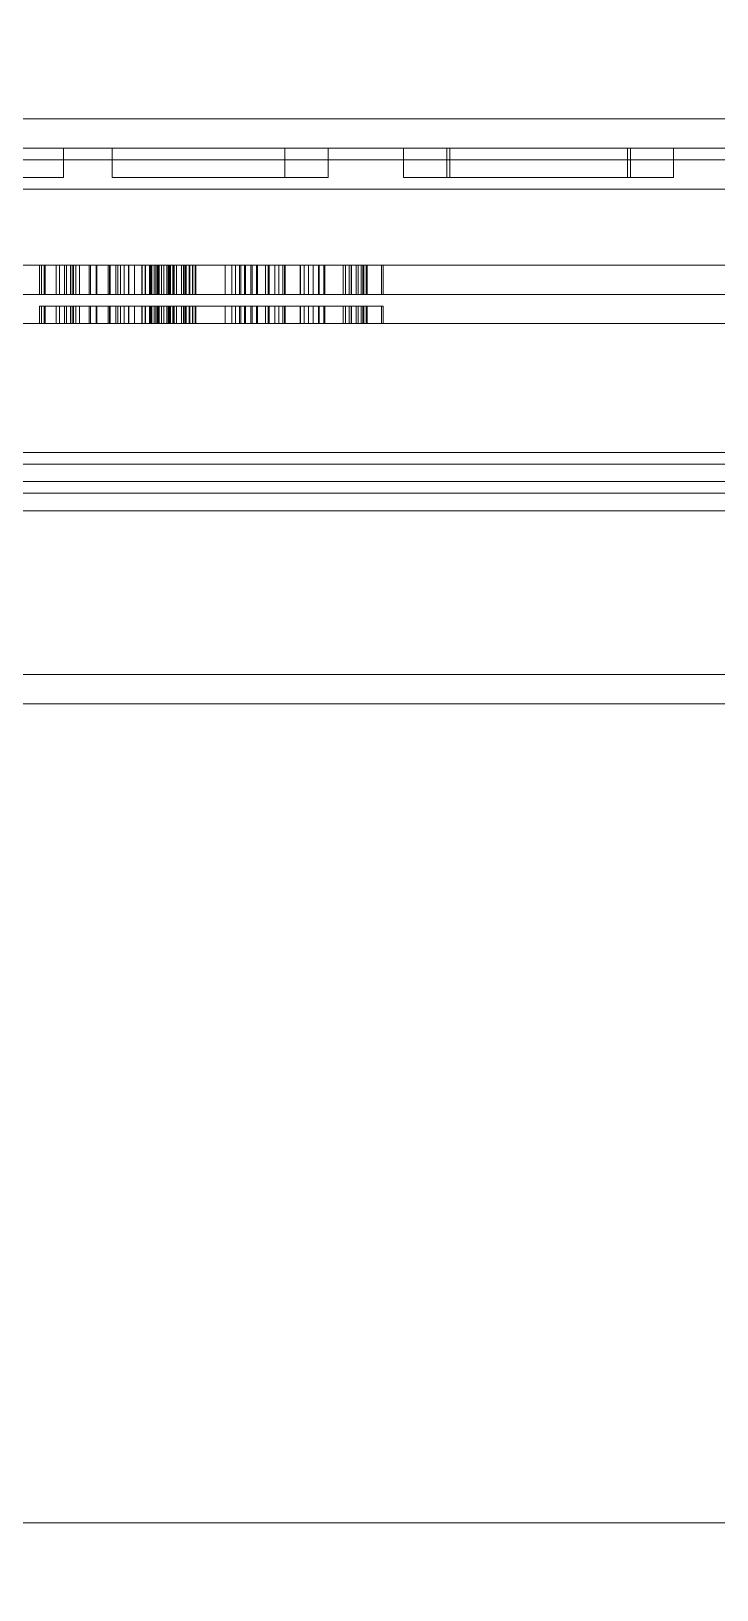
# Model space of a CAD drawing. Header units: millimetres. Extents: x -57519 to 497916, y -349472 to 446842.
# Drawn here: x 339265.4 to 339382.6, y 51911 to 52177.5 of the extents above; entities that cross this region are included whole.
import ezdxf

# ---------------------------------------------------------------- set-up
doc = ezdxf.new("R2010")
doc.units = ezdxf.units.MM
for name, color, linetype, lineweight in [('A-DETL-GENF', 92, 'Continuous', 5), ('A-DETL-THIN', 151, 'Continuous', 9), ('A-FLOR', 192, 'Continuous', 5), ('Q-CASE', 31, 'Continuous', 5)]:
    doc.layers.add(name, color=color, linetype=linetype, lineweight=lineweight)

# ---------------------------------------------------------------- blocks, each defined once
blk = doc.blocks.new('Sprinkler Inlet - Sprinkler Inlet-18220011-SITE COVERAGE')
at = {"layer": 'Q-CASE'}
for p, q in [((505, 80), (-475, 80)), ((505, 80), (-475, 80)), ((505, 80), (-475, 80)), ((505, 80), (-475, 80)), ((497.93, 80), (-475, 80)), ((497.93, 80), (-475, 80)), ((497.93, 80), (-475, 80)), ((497.93, 80), (-475, 80)), ((410, 75), (-428.42, 75)), ((-428.42, 75), (410, 75)), ((-325.17, 75), (-281.78, 75)), ((-281.78, 75), (-324.24, 75)), ((-281.78, 75), (-281.78, 73)), ((-281.78, 73), (-281.78, 75)), ((-243.94, 75), (-273.47, 75)), ((-273.47, 75), (-236.55, 75)), ((-273.47, 73), (-273.47, 75)), ((-273.47, 73), (-273.47, 75)), ((-236.55, 75), (-243.94, 75)), ((-243.94, 73), (-243.94, 75)), ((-243.94, 73), (-243.94, 75)), ((-236.55, 75), (-236.55, 73)), ((-236.55, 73), (-236.55, 75)), ((-216.24, 75), (-223.63, 75)), ((-223.63, 75), (-215.72, 75)), ((-223.63, 73), (-223.63, 75)), ((-223.63, 73), (-223.63, 75)), ((-185.38, 75), (-216.24, 75)), ((-216.24, 73), (-216.24, 75)), ((-216.24, 73), (-216.24, 75)), ((-215.72, 75), (-184.86, 75)), ((-215.72, 73), (-215.72, 75)), ((-177.47, 75), (-185.38, 75)), ((-185.38, 73), (-185.38, 75)), ((-184.86, 75), (-177.47, 75)), ((-184.86, 75), (-184.86, 73)), ((-184.86, 73), (-184.86, 75)), ((-177.47, 73), (-177.47, 75)), ((-177.47, 73), (-177.47, 75)), ((-409.79, 73), (410, 73)), ((-409.79, 73), (410, 73)), ((375, 73), (-409.79, 73)), ((-408, 73), (382, 73)), ((382, 73), (-408, 73)), ((375, 73), (-408, 73)), ((375, 73), (-408, 73)), ((375, 73), (-408, 73)), ((-325.17, 73), (-281.78, 73)), ((-281.78, 73), (-325.17, 73)), ((-281.78, 73), (-324.24, 73)), ((-324.24, 73), (-281.78, 73)), ((-281.78, 73), (-281.78, 70)), ((-281.78, 70), (-281.78, 73)), ((-243.94, 73), (-273.47, 73)), ((-273.47, 73), (-236.55, 73)), ((-273.47, 70), (-273.47, 73)), ((-273.47, 70), (-273.47, 73)), ((-236.55, 73), (-273.47, 73)), ((-273.47, 73), (-243.94, 73)), ((-236.55, 73), (-243.94, 73)), ((-243.94, 70), (-243.94, 73)), ((-243.94, 70), (-243.94, 73)), ((-243.94, 73), (-236.55, 73)), ((-236.55, 73), (-236.55, 70)), ((-236.55, 70), (-236.55, 73)), ((-216.24, 73), (-223.63, 73)), ((-223.63, 73), (-215.72, 73)), ((-223.63, 70), (-223.63, 73)), ((-223.63, 70), (-223.63, 73)), ((-215.72, 73), (-223.63, 73)), ((-223.63, 73), (-216.24, 73)), ((-185.38, 73), (-216.24, 73)), ((-216.24, 70), (-216.24, 73)), ((-216.24, 70), (-216.24, 73)), ((-216.24, 73), (-185.38, 73)), ((-215.72, 73), (-184.86, 73)), ((-215.72, 70), (-215.72, 73)), ((-184.86, 73), (-215.72, 73)), ((-177.47, 73), (-185.38, 73)), ((-185.38, 70), (-185.38, 73)), ((-185.38, 73), (-177.47, 73)), ((-184.86, 73), (-177.47, 73)), ((-184.86, 70), (-184.86, 73)), ((-184.86, 70), (-184.86, 73)), ((-177.47, 73), (-184.86, 73)), ((-177.47, 73), (-177.47, 70)), ((-177.47, 70), (-177.47, 73)), ((-325.17, 70), (-281.78, 70)), ((-281.78, 70), (-324.24, 70)), ((-273.47, 70), (-236.55, 70)), ((-243.94, 70), (-273.47, 70)), ((-236.55, 70), (-243.94, 70)), ((-223.63, 70), (-215.72, 70)), ((-216.24, 70), (-223.63, 70)), ((-185.38, 70), (-216.24, 70)), ((-215.72, 70), (-184.86, 70)), ((-177.47, 70), (-185.38, 70)), ((-184.86, 70), (-177.47, 70)), ((-408, 68), (382, 68)), ((382, 68), (-408, 68)), ((410, 55), (-475, 55)), ((-475, 55), (-157.82, 55)), ((-157.82, 55), (-416, 55)), ((-157.82, 55), (-416, 55)), ((-273.84, 55), (-285.84, 55)), ((-285.84, 55), (-271.38, 55)), ((-285.84, 50), (-285.84, 55)), ((-285.84, 50), (-285.84, 55)), ((-271.38, 55), (-285.53, 55)), ((-285.53, 55), (-273.84, 55)), ((-285.53, 50), (-285.53, 55)), ((-285.53, 50), (-285.53, 55)), ((-283.04, 55), (-285.08, 55)), ((-285.08, 55), (-274.14, 55)), ((-285.08, 50), (-285.08, 55)), ((-273.84, 55), (-284.92, 55)), ((-284.92, 55), (-273.84, 55)), ((-284.92, 50), (-284.92, 55)), ((-284.92, 50), (-284.92, 55)), ((-281.59, 55), (-283.04, 55)), ((-283.04, 50), (-283.04, 55)), ((-282.44, 55), (-280.57, 55)), ((-281.23, 55), (-282.44, 55)), ((-282.44, 55), (-282.44, 50)), ((-272.46, 55), (-281.59, 55)), ((-281.59, 50), (-281.59, 55)), ((-280.03, 55), (-281.23, 55)), ((-281.23, 50), (-281.23, 55)), ((-280.57, 55), (-279.67, 55)), ((-280.57, 50), (-280.57, 55)), ((-279.01, 55), (-280.27, 55)), ((-280.27, 55), (-273.9, 55)), ((-280.27, 50), (-280.27, 55)), ((-273.9, 55), (-280.03, 55)), ((-280.03, 50), (-280.03, 55)), ((-279.67, 55), (-277.15, 55)), ((-279.67, 50), (-279.67, 55)), ((-277.39, 55), (-279.01, 55)), ((-279.01, 50), (-279.01, 55)), ((-273.78, 55), (-277.39, 55)), ((-277.39, 50), (-277.39, 55)), ((-277.15, 55), (-273.78, 55)), ((-277.15, 50), (-277.15, 55)), ((-276.19, 55), (-276.07, 55)), ((-272.82, 55), (-276.19, 55)), ((-276.19, 55), (-276.19, 50)), ((-276.07, 55), (-272.82, 55)), ((-276.07, 50), (-276.07, 55)), ((-274.14, 55), (-273.9, 55)), ((-274.14, 50), (-274.14, 55)), ((-273.9, 55), (-270.6, 55)), ((-273.9, 50), (-273.9, 55)), ((-273.9, 50), (-273.9, 55)), ((-273.84, 50), (-273.84, 55)), ((-273.84, 50), (-273.84, 55)), ((-273.84, 50), (-273.84, 55)), ((-273.84, 50), (-273.84, 55)), ((-273.78, 50), (-273.78, 55)), ((-272.82, 50), (-272.82, 55)), ((-272.04, 55), (-272.46, 55)), ((-272.46, 55), (-267.77, 55)), ((-270.66, 55), (-272.46, 55)), ((-272.46, 50), (-272.46, 55)), ((-272.46, 50), (-272.46, 55)), ((-269.64, 55), (-272.04, 55)), ((-272.04, 50), (-272.04, 55)), ((-271.38, 55), (-271.38, 50)), ((-271.38, 50), (-271.38, 55)), ((-267.77, 55), (-270.66, 55)), ((-270.66, 50), (-270.66, 55)), ((-270.6, 55), (-263.45, 55)), ((-270.6, 50), (-270.6, 55)), ((-263.45, 55), (-269.64, 55)), ((-269.64, 50), (-269.64, 55)), ((-266.69, 55), (-268.37, 55)), ((-268.37, 55), (-263.81, 55)), ((-268.37, 50), (-268.37, 55)), ((-265.01, 55), (-268.29, 55)), ((-268.29, 55), (-265.43, 55)), ((-268.29, 50), (-268.29, 55)), ((-266.87, 55), (-267.83, 55)), ((-267.83, 55), (-266.81, 55)), ((-267.83, 50), (-267.83, 55)), ((-267.77, 50), (-267.77, 55)), ((-266.26, 55), (-267.07, 55)), ((-267.07, 55), (-265.74, 55)), ((-267.07, 50), (-267.07, 55)), ((-263.81, 55), (-266.87, 55)), ((-266.87, 50), (-266.87, 55)), ((-266.81, 55), (-263.69, 55)), ((-266.81, 50), (-266.81, 55)), ((-265.49, 55), (-266.69, 55)), ((-266.69, 50), (-266.69, 55)), ((-264.11, 55), (-266.26, 55)), ((-266.26, 50), (-266.26, 55)), ((-265.43, 55), (-265.97, 55)), ((-265.97, 55), (-263.08, 55)), ((-265.97, 50), (-265.97, 55)), ((-265.74, 55), (-261.61, 55)), ((-265.74, 50), (-265.74, 55)), ((-263.08, 55), (-265.61, 55)), ((-265.61, 55), (-260.8, 55)), ((-265.61, 50), (-265.61, 55)), ((-260.92, 55), (-265.49, 55)), ((-265.49, 50), (-265.49, 55)), ((-265.43, 55), (-262.87, 55)), ((-261.28, 55), (-265.43, 55)), ((-265.43, 50), (-265.43, 55)), ((-265.43, 50), (-265.43, 55)), ((-263.01, 55), (-265.01, 55)), ((-265.01, 50), (-265.01, 55)), ((-264.06, 55), (-264.61, 55)), ((-264.61, 55), (-263.57, 55)), ((-264.61, 50), (-264.61, 55)), ((-260.17, 55), (-264.11, 55)), ((-264.11, 50), (-264.11, 55)), ((-262.47, 55), (-264.06, 55)), ((-264.06, 50), (-264.06, 55)), ((-263.81, 50), (-263.81, 55)), ((-263.69, 55), (-261.28, 55)), ((-263.69, 50), (-263.69, 55)), ((-263.57, 55), (-260.28, 55)), ((-263.57, 50), (-263.57, 55)), ((-263.45, 50), (-263.45, 55)), ((-263.08, 50), (-263.08, 55)), ((-261.61, 55), (-263.01, 55)), ((-263.01, 50), (-263.01, 55)), ((-262.87, 55), (-261.02, 55)), ((-262.87, 50), (-262.87, 55)), ((-259.66, 55), (-262.47, 55)), ((-262.47, 50), (-262.47, 55)), ((-261.61, 50), (-261.61, 55)), ((-261.28, 50), (-261.28, 55)), ((-261.02, 55), (-259.72, 55)), ((-261.02, 50), (-261.02, 55)), ((-259.12, 55), (-260.92, 55)), ((-260.92, 50), (-260.92, 55)), ((-260.8, 55), (-259.12, 55)), ((-260.8, 50), (-260.8, 55)), ((-260.8, 50), (-260.8, 55)), ((-260.28, 50), (-260.28, 55)), ((-260.17, 50), (-260.17, 55)), ((-259.72, 55), (-254.15, 55)), ((-259.72, 50), (-259.72, 55)), ((-254.15, 55), (-259.66, 55)), ((-259.66, 55), (-259.66, 50)), ((-259.12, 55), (-259.24, 55)), ((-259.24, 55), (-259.12, 55)), ((-259.24, 50), (-259.24, 55)), ((-259.12, 55), (-259.12, 50)), ((-259.12, 50), (-259.12, 55)), ((-254.15, 55), (-251.69, 55)), ((-254.15, 50), (-254.15, 55)), ((-254.15, 50), (-254.15, 55)), ((-254.15, 50), (-254.15, 55)), ((-254.15, 50), (-254.15, 55)), ((-250.83, 55), (-252.99, 55)), ((-252.99, 55), (-250.64, 55)), ((-252.99, 50), (-252.99, 55)), ((-249.5, 55), (-252.39, 55)), ((-252.39, 55), (-251.43, 55)), ((-252.39, 50), (-252.39, 55)), ((-251.69, 55), (-251.69, 50)), ((-251.69, 50), (-251.69, 55)), ((-251.43, 55), (-248.78, 55)), ((-251.43, 50), (-251.43, 55)), ((-247.22, 55), (-250.83, 55)), ((-250.83, 50), (-250.83, 55)), ((-250.64, 55), (-247.22, 55)), ((-250.64, 55), (-250.64, 50)), ((-248.6, 55), (-249.74, 55)), ((-249.74, 55), (-239.89, 55)), ((-249.74, 55), (-239.89, 55)), ((-239.89, 55), (-249.74, 55)), ((-249.74, 55), (-239.89, 55)), ((-239.89, 55), (-249.74, 55)), ((-249.74, 50), (-249.74, 55)), ((-249.74, 50), (-249.74, 55)), ((-249.74, 55), (-249.74, 50)), ((-249.74, 50), (-249.74, 55)), ((-249.74, 55), (-249.74, 50)), ((-249.74, 50), (-249.74, 55)), ((-245.66, 55), (-249.5, 55)), ((-249.5, 50), (-249.5, 55)), ((-248.78, 55), (-244.94, 55)), ((-248.78, 50), (-248.78, 55)), ((-244.94, 55), (-248.6, 55)), ((-248.6, 50), (-248.6, 55)), ((-247.22, 50), (-247.22, 55)), ((-244.3, 55), (-246.76, 55)), ((-246.76, 55), (-244.3, 55)), ((-246.76, 50), (-246.76, 55)), ((-246.76, 50), (-246.76, 55)), ((-243.85, 55), (-246.62, 55)), ((-246.62, 55), (-245.66, 55)), ((-246.62, 50), (-246.62, 55)), ((-245.66, 50), (-245.66, 55)), ((-244.94, 50), (-244.94, 55)), ((-244.3, 55), (-244.3, 50)), ((-244.3, 50), (-244.3, 55)), ((-239.89, 55), (-243.97, 55)), ((-243.97, 55), (-243.85, 55)), ((-243.97, 50), (-243.97, 55)), ((-243.85, 55), (-243.85, 50)), ((-237.24, 55), (-241.33, 55)), ((-241.33, 55), (-241.27, 55)), ((-241.33, 50), (-241.33, 55)), ((-241.27, 55), (-237.24, 55)), ((-241.27, 50), (-241.27, 55)), ((-227.38, 55), (-240.61, 55)), ((-240.61, 55), (-229.84, 55)), ((-240.61, 50), (-240.61, 55)), ((-240.61, 50), (-240.61, 55)), ((-239.89, 55), (-238.08, 55)), ((-238.08, 55), (-239.89, 55)), ((-239.89, 50), (-239.89, 55)), ((-239.89, 50), (-239.89, 55)), ((-239.89, 50), (-239.89, 55)), ((-239.89, 50), (-239.89, 55)), ((-239.89, 50), (-239.89, 55)), ((-239.89, 50), (-239.89, 55)), ((-239.89, 50), (-239.89, 55)), ((-229.84, 55), (-239.07, 55)), ((-239.07, 55), (-229.84, 55)), ((-239.07, 50), (-239.07, 55)), ((-239.07, 50), (-239.07, 55)), ((-238.08, 55), (-238.2, 55)), ((-238.2, 55), (-238.08, 55)), ((-238.2, 50), (-238.2, 55)), ((-238.08, 50), (-238.08, 55)), ((-238.08, 50), (-238.08, 55)), ((-237.24, 55), (-237.24, 50)), ((-231.71, 55), (-237.12, 55)), ((-237.12, 55), (-232.92, 55)), ((-237.12, 50), (-237.12, 55)), ((-230.03, 55), (-233.94, 55)), ((-233.94, 55), (-233.58, 55)), ((-233.94, 50), (-233.94, 55)), ((-233.58, 55), (-230.03, 55)), ((-233.58, 50), (-233.58, 55)), ((-232.92, 55), (-232.56, 55)), ((-232.92, 50), (-232.92, 55)), ((-232.56, 55), (-232.62, 55)), ((-232.62, 55), (-230.57, 55)), ((-232.62, 50), (-232.62, 55)), ((-232.56, 55), (-232.56, 50)), ((-230.51, 55), (-231.71, 55)), ((-231.71, 50), (-231.71, 55)), ((-227.15, 55), (-231.41, 55)), ((-231.41, 55), (-230.87, 55)), ((-231.41, 50), (-231.41, 55)), ((-230.87, 55), (-227.15, 55)), ((-230.87, 50), (-230.87, 55)), ((-230.57, 55), (-230.45, 55)), ((-230.57, 50), (-230.57, 55)), ((-227.39, 55), (-230.51, 55)), ((-230.51, 50), (-230.51, 55)), ((-230.45, 55), (-227.39, 55)), ((-230.45, 50), (-230.45, 55)), ((-230.03, 55), (-230.03, 50)), ((-229.84, 55), (-227.38, 55)), ((-229.84, 50), (-229.84, 55)), ((-229.84, 50), (-229.84, 55)), ((-229.84, 50), (-229.84, 55)), ((-229.84, 50), (-229.84, 55)), ((-227.39, 50), (-227.39, 55)), ((-227.38, 55), (-227.38, 50)), ((-227.38, 50), (-227.38, 55)), ((-227.15, 55), (-227.15, 50)), ((-475, 50), (410, 50)), ((-457.82, 50), (162.18, 50)), ((-157.82, 50), (-457.82, 50)), ((-157.82, 50), (-457.82, 50)), ((-157.82, 50), (-416, 50)), ((-157.82, 50), (-416, 50)), ((-416, 50), (-157.82, 50)), ((-157.82, 50), (-416, 50)), ((-271.38, 50), (-285.84, 50)), ((-285.84, 50), (-273.84, 50)), ((-285.84, 45), (-285.84, 48)), ((-285.84, 45), (-285.84, 48)), ((-285.84, 48), (-273.84, 48)), ((-271.38, 48), (-285.84, 48)), ((-273.84, 50), (-285.53, 50)), ((-285.53, 50), (-271.38, 50)), ((-285.53, 45), (-285.53, 48)), ((-285.53, 45), (-285.53, 48)), ((-285.53, 48), (-271.38, 48)), ((-273.84, 48), (-285.53, 48)), ((-274.14, 50), (-285.08, 50)), ((-285.08, 50), (-283.04, 50)), ((-285.08, 48), (-285.08, 45)), ((-274.14, 48), (-285.08, 48)), ((-285.08, 48), (-283.04, 48)), ((-273.84, 50), (-284.92, 50)), ((-284.92, 50), (-273.84, 50)), ((-284.92, 45), (-284.92, 48)), ((-284.92, 45), (-284.92, 48)), ((-284.92, 48), (-273.84, 48)), ((-273.84, 48), (-284.92, 48)), ((-283.04, 50), (-281.59, 50)), ((-283.04, 45), (-283.04, 48)), ((-283.04, 48), (-281.59, 48)), ((-280.57, 50), (-282.44, 50)), ((-282.44, 50), (-281.23, 50)), ((-282.44, 45), (-282.44, 48)), ((-282.44, 48), (-281.23, 48)), ((-280.57, 48), (-282.44, 48)), ((-281.59, 50), (-272.46, 50)), ((-281.59, 45), (-281.59, 48)), ((-281.59, 48), (-272.46, 48)), ((-281.23, 50), (-280.03, 50)), ((-281.23, 45), (-281.23, 48)), ((-281.23, 48), (-280.03, 48)), ((-279.67, 50), (-280.57, 50)), ((-280.57, 45), (-280.57, 48)), ((-279.67, 48), (-280.57, 48)), ((-273.9, 50), (-280.27, 50)), ((-280.27, 50), (-279.01, 50)), ((-280.27, 45), (-280.27, 48)), ((-280.27, 48), (-279.01, 48)), ((-273.9, 48), (-280.27, 48)), ((-280.03, 50), (-273.9, 50)), ((-280.03, 45), (-280.03, 48)), ((-280.03, 48), (-273.9, 48)), ((-277.15, 50), (-279.67, 50)), ((-279.67, 45), (-279.67, 48)), ((-277.15, 48), (-279.67, 48)), ((-279.01, 50), (-277.39, 50)), ((-279.01, 45), (-279.01, 48)), ((-279.01, 48), (-277.39, 48)), ((-277.39, 50), (-273.78, 50)), ((-277.39, 45), (-277.39, 48)), ((-277.39, 48), (-273.78, 48)), ((-273.78, 50), (-277.15, 50)), ((-277.15, 45), (-277.15, 48)), ((-273.78, 48), (-277.15, 48)), ((-276.07, 50), (-276.19, 50)), ((-276.19, 50), (-272.82, 50)), ((-276.19, 45), (-276.19, 48)), ((-276.19, 48), (-272.82, 48)), ((-276.07, 48), (-276.19, 48)), ((-272.82, 50), (-276.07, 50)), ((-276.07, 48), (-276.07, 45)), ((-272.82, 48), (-276.07, 48)), ((-273.9, 50), (-274.14, 50)), ((-274.14, 45), (-274.14, 48)), ((-273.9, 48), (-274.14, 48)), ((-270.6, 50), (-273.9, 50)), ((-273.9, 45), (-273.9, 48)), ((-273.9, 45), (-273.9, 48)), ((-270.6, 48), (-273.9, 48)), ((-273.84, 45), (-273.84, 48)), ((-273.84, 45), (-273.84, 48)), ((-273.84, 45), (-273.84, 48)), ((-273.84, 45), (-273.84, 48)), ((-273.78, 45), (-273.78, 48)), ((-272.82, 45), (-272.82, 48)), ((-272.46, 50), (-270.66, 50)), ((-267.77, 50), (-272.46, 50)), ((-272.46, 50), (-272.04, 50)), ((-272.46, 45), (-272.46, 48)), ((-272.46, 45), (-272.46, 48)), ((-272.46, 48), (-272.04, 48)), ((-267.77, 48), (-272.46, 48)), ((-272.46, 48), (-270.66, 48)), ((-272.04, 50), (-269.64, 50)), ((-272.04, 45), (-272.04, 48)), ((-272.04, 48), (-269.64, 48)), ((-271.38, 48), (-271.38, 45)), ((-271.38, 45), (-271.38, 48)), ((-270.66, 50), (-267.77, 50)), ((-270.66, 45), (-270.66, 48)), ((-270.66, 48), (-267.77, 48)), ((-263.45, 50), (-270.6, 50)), ((-270.6, 45), (-270.6, 48)), ((-263.45, 48), (-270.6, 48)), ((-269.64, 50), (-263.45, 50)), ((-269.64, 45), (-269.64, 48)), ((-269.64, 48), (-263.45, 48)), ((-263.81, 50), (-268.37, 50)), ((-268.37, 50), (-266.69, 50)), ((-268.37, 45), (-268.37, 48)), ((-268.37, 48), (-266.69, 48)), ((-263.81, 48), (-268.37, 48)), ((-265.43, 50), (-268.29, 50)), ((-268.29, 50), (-265.01, 50)), ((-268.29, 45), (-268.29, 48)), ((-268.29, 48), (-265.01, 48)), ((-265.43, 48), (-268.29, 48)), ((-266.81, 50), (-267.83, 50)), ((-267.83, 50), (-266.87, 50)), ((-267.83, 45), (-267.83, 48)), ((-267.83, 48), (-266.87, 48)), ((-266.81, 48), (-267.83, 48)), ((-267.77, 45), (-267.77, 48)), ((-265.74, 50), (-267.07, 50)), ((-267.07, 50), (-266.26, 50)), ((-267.07, 45), (-267.07, 48)), ((-267.07, 48), (-266.26, 48)), ((-265.74, 48), (-267.07, 48)), ((-266.87, 50), (-263.81, 50)), ((-266.87, 45), (-266.87, 48)), ((-266.87, 48), (-263.81, 48)), ((-263.69, 50), (-266.81, 50)), ((-266.81, 45), (-266.81, 48)), ((-263.69, 48), (-266.81, 48)), ((-266.69, 50), (-265.49, 50)), ((-266.69, 45), (-266.69, 48)), ((-266.69, 48), (-265.49, 48)), ((-266.26, 50), (-264.11, 50)), ((-266.26, 45), (-266.26, 48)), ((-266.26, 48), (-264.11, 48)), ((-263.08, 50), (-265.97, 50)), ((-265.97, 50), (-265.43, 50)), ((-265.97, 45), (-265.97, 48)), ((-265.97, 48), (-265.43, 48)), ((-263.08, 48), (-265.97, 48)), ((-261.61, 50), (-265.74, 50)), ((-265.74, 45), (-265.74, 48)), ((-261.61, 48), (-265.74, 48)), ((-260.8, 50), (-265.61, 50)), ((-265.61, 50), (-263.08, 50)), ((-265.61, 45), (-265.61, 48)), ((-265.61, 48), (-263.08, 48)), ((-260.8, 48), (-265.61, 48)), ((-265.49, 50), (-260.92, 50)), ((-265.49, 45), (-265.49, 48)), ((-265.49, 48), (-260.92, 48)), ((-262.87, 50), (-265.43, 50)), ((-265.43, 50), (-261.28, 50)), ((-265.43, 45), (-265.43, 48)), ((-265.43, 45), (-265.43, 48)), ((-262.87, 48), (-265.43, 48)), ((-265.43, 48), (-261.28, 48)), ((-265.01, 50), (-263.01, 50)), ((-265.01, 45), (-265.01, 48)), ((-265.01, 48), (-263.01, 48)), ((-263.57, 50), (-264.61, 50)), ((-264.61, 50), (-264.06, 50)), ((-264.61, 45), (-264.61, 48)), ((-264.61, 48), (-264.06, 48)), ((-263.57, 48), (-264.61, 48)), ((-264.11, 50), (-260.17, 50)), ((-264.11, 45), (-264.11, 48)), ((-264.11, 48), (-260.17, 48)), ((-264.06, 50), (-262.47, 50)), ((-264.06, 45), (-264.06, 48)), ((-264.06, 48), (-262.47, 48)), ((-263.81, 45), (-263.81, 48)), ((-261.28, 50), (-263.69, 50)), ((-263.69, 45), (-263.69, 48)), ((-261.28, 48), (-263.69, 48)), ((-260.28, 50), (-263.57, 50)), ((-263.57, 45), (-263.57, 48)), ((-260.28, 48), (-263.57, 48)), ((-263.45, 45), (-263.45, 48)), ((-263.08, 45), (-263.08, 48)), ((-263.01, 50), (-261.61, 50)), ((-263.01, 45), (-263.01, 48)), ((-263.01, 48), (-261.61, 48)), ((-261.02, 50), (-262.87, 50)), ((-262.87, 45), (-262.87, 48)), ((-261.02, 48), (-262.87, 48)), ((-262.47, 50), (-259.66, 50)), ((-262.47, 45), (-262.47, 48)), ((-262.47, 48), (-259.66, 48)), ((-261.61, 45), (-261.61, 48)), ((-261.28, 45), (-261.28, 48)), ((-259.72, 50), (-261.02, 50)), ((-261.02, 45), (-261.02, 48)), ((-259.72, 48), (-261.02, 48)), ((-260.92, 50), (-259.12, 50)), ((-260.92, 45), (-260.92, 48)), ((-260.92, 48), (-259.12, 48)), ((-259.12, 50), (-260.8, 50)), ((-260.8, 45), (-260.8, 48)), ((-260.8, 45), (-260.8, 48)), ((-259.12, 48), (-260.8, 48)), ((-254.15, 50), (-260.28, 50)), ((-260.28, 45), (-260.28, 48)), ((-254.15, 48), (-260.28, 48)), ((-260.17, 50), (-251.69, 50)), ((-260.17, 45), (-260.17, 48)), ((-260.17, 48), (-251.69, 48)), ((-254.15, 50), (-259.72, 50)), ((-259.72, 45), (-259.72, 48)), ((-254.15, 48), (-259.72, 48)), ((-259.66, 50), (-254.15, 50)), ((-259.66, 45), (-259.66, 48)), ((-259.66, 48), (-254.15, 48)), ((-259.12, 50), (-259.24, 50)), ((-259.24, 50), (-259.12, 50)), ((-259.24, 48), (-259.24, 45)), ((-259.12, 48), (-259.24, 48)), ((-259.24, 48), (-259.12, 48)), ((-259.12, 45), (-259.12, 48)), ((-259.12, 45), (-259.12, 48)), ((-251.69, 50), (-254.15, 50)), ((-254.15, 45), (-254.15, 48)), ((-254.15, 45), (-254.15, 48)), ((-254.15, 48), (-254.15, 45)), ((-254.15, 45), (-254.15, 48)), ((-251.69, 48), (-254.15, 48)), ((-250.64, 50), (-252.99, 50)), ((-252.99, 50), (-250.83, 50)), ((-252.99, 45), (-252.99, 48)), ((-252.99, 48), (-250.83, 48)), ((-250.64, 48), (-252.99, 48)), ((-251.43, 50), (-252.39, 50)), ((-252.39, 50), (-249.5, 50)), ((-252.39, 45), (-252.39, 48)), ((-252.39, 48), (-249.5, 48)), ((-251.43, 48), (-252.39, 48)), ((-251.69, 48), (-251.69, 45)), ((-251.69, 45), (-251.69, 48)), ((-248.78, 50), (-251.43, 50)), ((-251.43, 45), (-251.43, 48)), ((-248.78, 48), (-251.43, 48)), ((-250.83, 50), (-247.22, 50)), ((-250.83, 45), (-250.83, 48)), ((-250.83, 48), (-247.22, 48)), ((-247.22, 50), (-250.64, 50)), ((-250.64, 48), (-250.64, 45)), ((-247.22, 48), (-250.64, 48)), ((-239.89, 50), (-249.74, 50)), ((-249.74, 50), (-248.6, 50)), ((-249.74, 50), (-239.89, 50)), ((-239.89, 50), (-249.74, 50)), ((-249.74, 50), (-239.89, 50)), ((-239.89, 50), (-249.74, 50)), ((-249.74, 45), (-249.74, 48)), ((-249.74, 45), (-249.74, 48)), ((-249.74, 45), (-249.74, 48)), ((-249.74, 45), (-249.74, 48)), ((-249.74, 45), (-249.74, 48)), ((-249.74, 45), (-249.74, 48)), ((-249.74, 48), (-248.6, 48)), ((-239.89, 48), (-249.74, 48)), ((-249.74, 48), (-239.89, 48)), ((-239.89, 48), (-249.74, 48)), ((-249.74, 48), (-239.89, 48)), ((-239.89, 48), (-249.74, 48)), ((-249.5, 50), (-245.66, 50)), ((-249.5, 45), (-249.5, 48)), ((-249.5, 48), (-245.66, 48)), ((-244.94, 50), (-248.78, 50)), ((-248.78, 45), (-248.78, 48)), ((-244.94, 48), (-248.78, 48)), ((-248.6, 50), (-244.94, 50)), ((-248.6, 45), (-248.6, 48)), ((-248.6, 48), (-244.94, 48)), ((-247.22, 45), (-247.22, 48)), ((-246.76, 50), (-244.3, 50)), ((-244.3, 50), (-246.76, 50)), ((-246.76, 45), (-246.76, 48)), ((-246.76, 45), (-246.76, 48)), ((-246.76, 48), (-244.3, 48)), ((-244.3, 48), (-246.76, 48)), ((-246.62, 50), (-243.85, 50)), ((-245.66, 50), (-246.62, 50)), ((-246.62, 45), (-246.62, 48)), ((-246.62, 48), (-243.85, 48)), ((-245.66, 48), (-246.62, 48)), ((-245.66, 45), (-245.66, 48)), ((-244.94, 45), (-244.94, 48)), ((-244.3, 48), (-244.3, 45)), ((-244.3, 45), (-244.3, 48)), ((-243.85, 50), (-243.97, 50)), ((-243.97, 50), (-239.89, 50)), ((-243.97, 45), (-243.97, 48)), ((-243.97, 48), (-239.89, 48)), ((-243.85, 48), (-243.97, 48)), ((-243.85, 45), (-243.85, 48)), ((-241.33, 50), (-237.24, 50)), ((-241.27, 50), (-241.33, 50)), ((-241.33, 45), (-241.33, 48)), ((-241.33, 48), (-237.24, 48)), ((-241.27, 48), (-241.33, 48)), ((-237.24, 50), (-241.27, 50)), ((-241.27, 48), (-241.27, 45)), ((-237.24, 48), (-241.27, 48)), ((-240.61, 50), (-227.38, 50)), ((-229.84, 50), (-240.61, 50)), ((-240.61, 45), (-240.61, 48)), ((-240.61, 45), (-240.61, 48)), ((-240.61, 48), (-227.38, 48)), ((-229.84, 48), (-240.61, 48)), ((-239.89, 50), (-238.08, 50)), ((-238.08, 50), (-239.89, 50)), ((-239.89, 45), (-239.89, 48)), ((-239.89, 45), (-239.89, 48)), ((-239.89, 45), (-239.89, 48)), ((-239.89, 48), (-239.89, 45)), ((-239.89, 45), (-239.89, 48)), ((-239.89, 48), (-239.89, 45)), ((-239.89, 45), (-239.89, 48)), ((-239.89, 48), (-238.08, 48)), ((-238.08, 48), (-239.89, 48)), ((-229.84, 50), (-239.07, 50)), ((-239.07, 50), (-229.84, 50)), ((-239.07, 45), (-239.07, 48)), ((-239.07, 45), (-239.07, 48)), ((-239.07, 48), (-229.84, 48)), ((-229.84, 48), (-239.07, 48)), ((-238.08, 50), (-238.2, 50)), ((-238.2, 50), (-238.08, 50)), ((-238.2, 45), (-238.2, 48)), ((-238.2, 48), (-238.08, 48)), ((-238.08, 48), (-238.2, 48)), ((-238.08, 48), (-238.08, 45)), ((-238.08, 45), (-238.08, 48)), ((-237.24, 45), (-237.24, 48)), ((-232.92, 50), (-237.12, 50)), ((-237.12, 50), (-231.71, 50)), ((-237.12, 45), (-237.12, 48)), ((-237.12, 48), (-231.71, 48)), ((-232.92, 48), (-237.12, 48)), ((-233.94, 50), (-230.03, 50)), ((-233.58, 50), (-233.94, 50)), ((-233.94, 45), (-233.94, 48)), ((-233.94, 48), (-230.03, 48)), ((-233.58, 48), (-233.94, 48)), ((-230.03, 50), (-233.58, 50)), ((-233.58, 48), (-233.58, 45)), ((-230.03, 48), (-233.58, 48)), ((-232.56, 50), (-232.92, 50)), ((-232.92, 48), (-232.92, 45)), ((-232.56, 48), (-232.92, 48)), ((-232.62, 50), (-232.56, 50)), ((-230.57, 50), (-232.62, 50)), ((-232.62, 45), (-232.62, 48)), ((-232.62, 48), (-232.56, 48)), ((-230.57, 48), (-232.62, 48)), ((-232.56, 45), (-232.56, 48)), ((-231.71, 50), (-230.51, 50)), ((-231.71, 45), (-231.71, 48)), ((-231.71, 48), (-230.51, 48)), ((-231.41, 50), (-227.15, 50)), ((-230.87, 50), (-231.41, 50)), ((-231.41, 45), (-231.41, 48)), ((-231.41, 48), (-227.15, 48)), ((-230.87, 48), (-231.41, 48)), ((-227.15, 50), (-230.87, 50)), ((-230.87, 48), (-230.87, 45)), ((-227.15, 48), (-230.87, 48)), ((-230.45, 50), (-230.57, 50)), ((-230.57, 45), (-230.57, 48)), ((-230.45, 48), (-230.57, 48)), ((-230.51, 50), (-227.39, 50)), ((-230.51, 45), (-230.51, 48)), ((-230.51, 48), (-227.39, 48)), ((-227.39, 50), (-230.45, 50)), ((-230.45, 45), (-230.45, 48)), ((-227.39, 48), (-230.45, 48)), ((-230.03, 45), (-230.03, 48)), ((-227.38, 50), (-229.84, 50)), ((-229.84, 45), (-229.84, 48)), ((-229.84, 45), (-229.84, 48)), ((-229.84, 45), (-229.84, 48)), ((-229.84, 45), (-229.84, 48)), ((-227.38, 48), (-229.84, 48)), ((-227.39, 45), (-227.39, 48)), ((-227.38, 48), (-227.38, 45)), ((-227.38, 45), (-227.38, 48)), ((-227.15, 45), (-227.15, 48)), ((-457.82, 45), (-157.82, 45)), ((162.18, 45), (-457.82, 45)), ((-416, 45), (-157.82, 45)), ((-157.82, 45), (-416, 45)), ((-271.38, 45), (-285.84, 45)), ((-285.84, 45), (-273.84, 45)), ((-273.84, 45), (-285.53, 45)), ((-285.53, 45), (-271.38, 45)), ((-285.08, 45), (-283.04, 45)), ((-274.14, 45), (-285.08, 45)), ((-273.84, 45), (-284.92, 45)), ((-284.92, 45), (-273.84, 45)), ((-283.04, 45), (-281.59, 45)), ((-280.57, 45), (-282.44, 45)), ((-282.44, 45), (-281.23, 45)), ((-281.59, 45), (-272.46, 45)), ((-281.23, 45), (-280.03, 45)), ((-279.67, 45), (-280.57, 45)), ((-273.9, 45), (-280.27, 45)), ((-280.27, 45), (-279.01, 45)), ((-280.03, 45), (-273.9, 45)), ((-277.15, 45), (-279.67, 45)), ((-279.01, 45), (-277.39, 45)), ((-277.39, 45), (-273.78, 45)), ((-273.78, 45), (-277.15, 45)), ((-276.07, 45), (-276.19, 45)), ((-276.19, 45), (-272.82, 45)), ((-272.82, 45), (-276.07, 45)), ((-273.9, 45), (-274.14, 45)), ((-270.6, 45), (-273.9, 45)), ((-272.46, 45), (-270.66, 45)), ((-267.77, 45), (-272.46, 45)), ((-272.46, 45), (-272.04, 45)), ((-272.04, 45), (-269.64, 45)), ((-270.66, 45), (-267.77, 45)), ((-263.45, 45), (-270.6, 45)), ((-269.64, 45), (-263.45, 45)), ((-263.81, 45), (-268.37, 45)), ((-268.37, 45), (-266.69, 45)), ((-265.43, 45), (-268.29, 45)), ((-268.29, 45), (-265.01, 45)), ((-266.81, 45), (-267.83, 45)), ((-267.83, 45), (-266.87, 45)), ((-265.74, 45), (-267.07, 45)), ((-267.07, 45), (-266.26, 45)), ((-266.87, 45), (-263.81, 45)), ((-263.69, 45), (-266.81, 45)), ((-266.69, 45), (-265.49, 45)), ((-266.26, 45), (-264.11, 45)), ((-263.08, 45), (-265.97, 45)), ((-265.97, 45), (-265.43, 45)), ((-261.61, 45), (-265.74, 45)), ((-260.8, 45), (-265.61, 45)), ((-265.61, 45), (-263.08, 45)), ((-265.49, 45), (-260.92, 45)), ((-262.87, 45), (-265.43, 45)), ((-265.43, 45), (-261.28, 45)), ((-265.01, 45), (-263.01, 45)), ((-263.57, 45), (-264.61, 45)), ((-264.61, 45), (-264.06, 45)), ((-264.11, 45), (-260.17, 45)), ((-264.06, 45), (-262.47, 45)), ((-261.28, 45), (-263.69, 45)), ((-260.28, 45), (-263.57, 45)), ((-263.01, 45), (-261.61, 45)), ((-261.02, 45), (-262.87, 45)), ((-262.47, 45), (-259.66, 45)), ((-259.72, 45), (-261.02, 45)), ((-260.92, 45), (-259.12, 45)), ((-259.12, 45), (-260.8, 45)), ((-254.15, 45), (-260.28, 45)), ((-260.17, 45), (-251.69, 45)), ((-254.15, 45), (-259.72, 45)), ((-259.66, 45), (-254.15, 45)), ((-259.24, 45), (-259.12, 45)), ((-259.12, 45), (-259.24, 45)), ((-251.69, 45), (-254.15, 45)), ((-250.64, 45), (-252.99, 45)), ((-252.99, 45), (-250.83, 45)), ((-251.43, 45), (-252.39, 45)), ((-252.39, 45), (-249.5, 45)), ((-248.78, 45), (-251.43, 45)), ((-250.83, 45), (-247.22, 45)), ((-247.22, 45), (-250.64, 45)), ((-239.89, 45), (-249.74, 45)), ((-249.74, 45), (-248.6, 45)), ((-239.89, 45), (-249.74, 45)), ((-249.74, 45), (-239.89, 45)), ((-239.89, 45), (-249.74, 45)), ((-249.74, 45), (-239.89, 45)), ((-249.5, 45), (-245.66, 45)), ((-244.94, 45), (-248.78, 45)), ((-248.6, 45), (-244.94, 45)), ((-244.3, 45), (-246.76, 45)), ((-246.76, 45), (-244.3, 45)), ((-245.66, 45), (-246.62, 45)), ((-246.62, 45), (-243.85, 45)), ((-243.85, 45), (-243.97, 45)), ((-243.97, 45), (-239.89, 45)), ((-241.27, 45), (-241.33, 45)), ((-241.33, 45), (-237.24, 45)), ((-237.24, 45), (-241.27, 45)), ((-229.84, 45), (-240.61, 45)), ((-240.61, 45), (-227.38, 45)), ((-238.08, 45), (-239.89, 45)), ((-239.89, 45), (-238.08, 45)), ((-229.84, 45), (-239.07, 45)), ((-239.07, 45), (-229.84, 45)), ((-238.08, 45), (-238.2, 45)), ((-238.2, 45), (-238.08, 45)), ((-232.92, 45), (-237.12, 45)), ((-237.12, 45), (-231.71, 45)), ((-233.58, 45), (-233.94, 45)), ((-233.94, 45), (-230.03, 45)), ((-230.03, 45), (-233.58, 45)), ((-232.56, 45), (-232.92, 45)), ((-230.57, 45), (-232.62, 45)), ((-232.62, 45), (-232.56, 45)), ((-231.71, 45), (-230.51, 45)), ((-230.87, 45), (-231.41, 45)), ((-231.41, 45), (-227.15, 45)), ((-227.15, 45), (-230.87, 45)), ((-230.45, 45), (-230.57, 45)), ((-230.51, 45), (-227.39, 45)), ((-227.39, 45), (-230.45, 45)), ((-227.38, 45), (-229.84, 45)), ((410, 23), (-466, 23)), ((410, 23), (-466, 23)), ((-416, 23), (375, 23)), ((-416, 23), (375, 23)), ((-416, 23), (375, 23)), ((-416, 23), (375, 23)), ((-416, 23), (375, 23)), ((375, 23), (-416, 23)), ((-468, 21), (410, 21)), ((410, 21), (-468, 21)), ((-468, 21), (410, 21)), ((410, 21), (-468, 21)), ((-468, 18), (410, 18)), ((410, 18), (-468, 18)), ((-468, 18), (410, 18)), ((410, 18), (-468, 18)), ((410, 16), (-468, 16)), ((410, 16), (-468, 16)), ((410, 13), (-468, 13)), ((410, 13), (-468, 13)), ((-475, -15), (410, -15)), ((410, -15), (-475, -15)), ((-475, -20), (405, -20)), ((405, -20), (-475, -20)), ((405, -20), (-468, -20)), ((405, -20), (-468, -20))]:
    blk.add_line(p, q, dxfattribs=at)

msp = doc.modelspace()

# ---------------------------------------------------------------- hatches: boundary and pattern name
at = {"layer": 'A-DETL-GENF'}
h = msp.add_hatch(dxfattribs=at)
h.set_pattern_fill('FP_40', color=250, style=0, pattern_type=2)
h.set_pattern_definition([(45, (248763.4, 0), (-1257.236, 1257.236), []), (45, (248763.4, 1905), (-1257.236, 1257.236), [])])
h.paths.add_polyline_path([(325750.11, -8642.51), (328562.73, -8642.51), (328562.73, 4657.49), (341312.73, 4657.49), (341312.73, 30557.49), (342712.73, 30557.49), (342712.73, 48907.68), (339962.73, 48907.68), (339962.73, 52157.49), (338962.73, 52157.49), (338962.73, 53757.49), (297512.73, 53757.49), (297512.73, 52247.49), (286277.73, 52247.49), (286277.73, 34407.49), (285902.73, 34407.49), (285902.73, 7407.49), (286277.73, 7407.49), (286277.73, -2267.51), (315555.23, -2267.51), (315555.23, -8642.51), (321257.06, -8642.51)], flags=0)

# ---------------------------------------------------------------- linework, layer by layer
at = {"layer": 'A-DETL-THIN', "color": 8, "lineweight": 5}
msp.add_line((339962.73, 52157.49), (338962.73, 52157.49), dxfattribs=at)
at = {"layer": 'A-FLOR'}
for p, q in [((339124.31, 52157.49), (340052.73, 52157.49)), ((335267.73, 51922.49), (339817.73, 51922.49))]:
    msp.add_line(p, q, dxfattribs=at)

# ---------------------------------------------------------------- block references
at = {"layer": 'Q-CASE'}
msp.add_blockref('Sprinkler Inlet - Sprinkler Inlet-18220011-SITE COVERAGE', (339552.73, 52082.49), dxfattribs=at)

doc.saveas('drawing.dxf')
